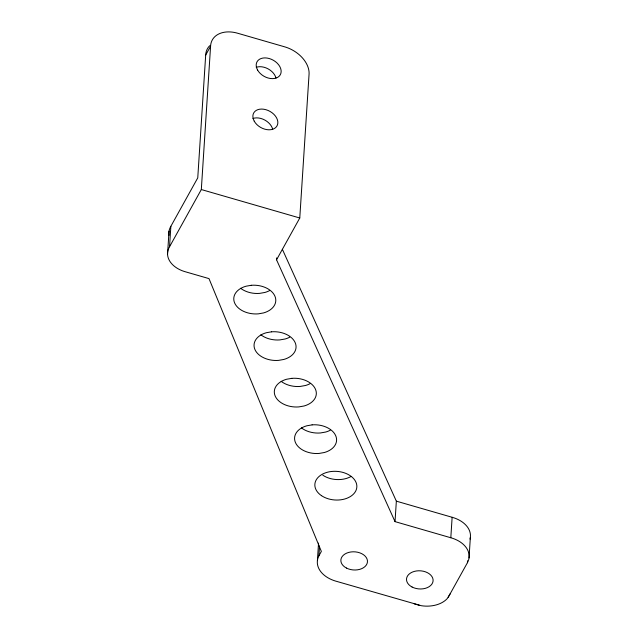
<?xml version="1.0" encoding="UTF-8"?>
<svg xmlns="http://www.w3.org/2000/svg" width="638" height="638" viewBox="0 0 638 638"><rect width="100%" height="100%" fill="white"/><g stroke="black" fill="none" stroke-linecap="round" stroke-linejoin="round"><path stroke-width="0.96" d="M167.547 254.107L169.038 231.123M450.181 593.771L447.334 598.476A25.137 17.138 3.7 0 1 421.319 605.709L335.389 581.019A28.63 19.531 3.7 0 1 318.912 555.818L321.353 551.415L208.993 278.607L186.017 271.963A27.259 18.606 3.6 0 1 169.541 246.77L170.864 226.299L197.756 177.874L205.691 55.067A27.474 19.124 29 0 1 209.711 45.713M169.541 246.77L201.321 189.542L210.58 46.263A27.474 19.124 29 0 1 238.157 33.383L284.101 46.67A27.442 19.1 29 0 1 309.031 74.726L299.772 217.997L276.549 259.818L395.026 521.621L450.811 537.754A27.697 18.893 3.7 0 1 467.415 562.732L448.243 597.256M276.549 259.818L276.677 257.872M317.405 560.635L318.537 543.09M318.912 555.818L319.542 546.072M395.026 521.621L396.35 501.157L282.379 249.314M450.811 537.754L452.135 517.282L396.35 501.157M467.415 562.732L467.534 560.786M469.034 557.939L470.358 537.467M205.691 55.067L210.58 46.263M419.349 605.287L414.15 603.787M201.321 189.542L299.772 217.997M169.03 235.326A27.259 18.606 3.6 0 1 170.864 226.299M310.028 383.693A21.038 14.347 3.7 0 1 305.379 385.519L300.139 386.437A21.038 14.347 3.7 0 1 281.167 381.341M452.135 517.282A27.697 18.893 3.7 0 1 470.023 539.11M269.491 290.633A21.038 14.347 3.7 0 1 264.842 292.467L259.602 293.384A21.038 14.347 3.7 0 1 240.63 288.28M289.764 337.159A21.038 14.347 3.7 0 1 285.114 338.993L279.867 339.91A21.038 14.347 3.7 0 1 260.894 334.806M330.293 430.219A21.038 14.347 3.7 0 1 325.643 432.046L320.404 432.971A21.038 14.347 3.7 0 1 301.431 427.867M350.916 476.554A21.038 14.347 3.7 0 1 322.796 475.19M252.935 118.477A13.318 9.267 29 0 1 272.673 129.211M256.237 67.309A13.318 9.267 29 0 1 275.983 78.035M251.292 285.29L246.045 286.207A21.038 14.347 3.7 0 0 234.696 303.098A21.038 14.347 3.7 0 0 258.278 313.856L263.526 312.931A21.038 14.347 3.7 0 0 274.866 296.048A21.038 14.347 3.7 0 0 251.292 285.29M271.557 331.816L266.309 332.733A21.038 14.347 3.7 0 0 254.969 349.624A21.038 14.347 3.7 0 0 278.543 360.382L283.79 359.457A21.038 14.347 3.7 0 0 295.139 342.574A21.038 14.347 3.7 0 0 271.557 331.816M291.821 378.342L286.582 379.259A21.038 14.347 3.7 0 0 275.233 396.15A21.038 14.347 3.7 0 0 298.815 406.908L304.055 405.991A21.038 14.347 3.7 0 0 315.403 389.1A21.038 14.347 3.7 0 0 291.821 378.342M312.094 424.868L306.846 425.785A21.038 14.347 3.7 0 0 295.498 442.676A21.038 14.347 3.7 0 0 319.08 453.435L324.327 452.517A21.038 14.347 3.7 0 0 335.668 435.626A21.038 14.347 3.7 0 0 312.094 424.868M254.243 121.18A13.318 9.267 29 0 0 275.839 127.425A13.318 9.267 29 0 0 265.982 109.712A13.318 9.267 29 0 0 254.243 121.18M257.553 70.005A13.318 9.267 29 0 0 279.149 76.249A13.318 9.267 29 0 0 269.292 58.544A13.318 9.267 29 0 0 257.553 70.005M412.092 587.024A13.318 9.084 3.7 0 0 433.05 581.194A13.318 9.084 3.7 0 0 414.269 571.417A13.318 9.084 3.7 0 0 412.092 587.024M346.458 568.051A13.318 9.084 3.7 0 0 367.416 562.222A13.318 9.084 3.7 0 0 348.635 552.436A13.318 9.084 3.7 0 0 346.458 568.051M321.472 495.654A21.038 14.347 3.7 0 0 356.307 489.657A21.038 14.347 3.7 0 0 329.774 471.721A21.038 14.347 3.7 0 0 321.472 495.654"/></g></svg>
